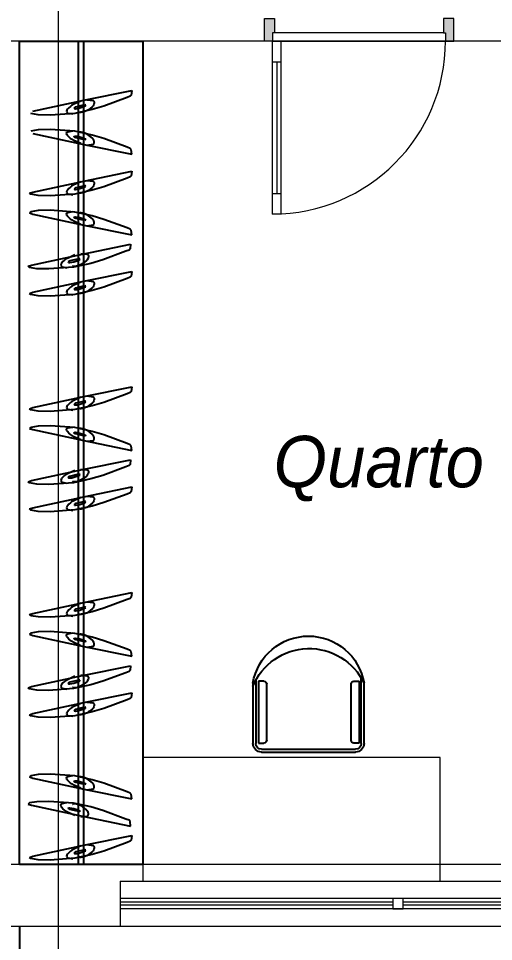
# Model space of a CAD drawing. Header units: millimetres. Extents: x 485872 to 486142, y -52344 to -52207.
# Drawn here: x 485913.086 to 485915.395, y -52264.872 to -52260.389 of the extents above; entities that cross this region are included whole.
import ezdxf

# ---------------------------------------------------------------- set-up
doc = ezdxf.new("R2010")
doc.units = ezdxf.units.MM
doc.header["$LTSCALE"] = 15
doc.header["$PDMODE"] = 2
doc.header["$PDSIZE"] = -10
doc.linetypes.add('DASHDOTX2', pattern=[50.8, 25.4, -12.7, 0, -12.7])
doc.layers.add('Akira01', color=7, linetype='Continuous')
doc.layers.add('TAB', color=36, linetype='Continuous')
doc.styles.get("Standard").update_dxf_attribs({"font": ''})
doc.styles.get('Standard').set_extended_font_data('Flux Architect', italic=True)
doc.dimstyles.get("Standard").update_dxf_attribs({"dimtxt": 0.2, "dimasz": 0.15, "dimexe": 0.1, "dimexo": 0.3, "dimgap": 0.1, "dimtad": 1, "dimzin": 0, "dimdsep": 46, "dimtxsty": 'Standard', "dimblk": 'ARCHTICK', "dimcen": 0.09, "dimdle": 0.1, "dimclrd": 4, "dimclrt": 2, "dimadec": 0, "dimazin": 0, "dimtfac": 1, "dimtofl": 0, "dimtmove": 0, "dimatfit": 3, "dimfxl": 1, "dimtfillclr": 1, "dimtolj": 1, "dimtzin": 0, "dimarcsym": 1})

# ---------------------------------------------------------------- blocks, each defined once
blk = doc.blocks.new('chair')
at = {"layer": 'TAB', "color": 36}
for p, q in [((54920.7, 81150.8), (55377.3, 81150.8)), ((54920.7, 81136.9), (55377.3, 81136.9)), ((54879, 80816.2), (54879, 81109.1)), ((54892.9, 80802.5), (54892.9, 81109.1)), ((55405.1, 81109.1), (55405.1, 80790.5)), ((55419, 81109.1), (55419, 80816.2))]:
    blk.add_line(p, q, dxfattribs=at)
at = {"layer": 'TAB', "color": 40}
for p, q in [((54906.2, 80807), (54906.2, 81107)), ((54906.2, 81107), (54932.3, 81107)), ((54946.2, 81093.1), (54946.2, 80820.9)), ((55355.8, 81093.1), (55355.8, 80820.9)), ((55395.8, 81107), (55369.7, 81107)), ((55395.8, 80807), (55395.8, 81107)), ((54932.3, 80807), (54906.2, 80807)), ((55369.7, 80807), (55395.8, 80807))]:
    blk.add_line(p, q, dxfattribs=at)
at = {"layer": 'TAB', "color": 36}
for centre, radius, start, end in [((54920.7, 81109.1), 41.7, 90, 180), ((54920.7, 81109.1), 27.8, 90, 180), ((55377.3, 81109.1), 41.7, 0, 90), ((55377.3, 81109.1), 27.8, 0, 90)]:
    blk.add_arc(centre, radius, start, end, dxfattribs=at)
at = {"layer": 'TAB', "color": 40}
for centre, start, end in [((54932.3, 81093.1), 0, 90), ((55369.7, 81093.1), 90, 180), ((54932.3, 80820.9), 270, 0), ((55369.7, 80820.9), 180, 270)]:
    blk.add_arc(centre, 13.9, start, end, dxfattribs=at)
at = {"layer": 'TAB', "color": 32}
for centre, radius, start, end in [((55152.5, 80943.7), 295.5, 202.2777, 334.4245), ((55149, 80861.4), 273.8, 189.501, 350.499)]:
    blk.add_arc(centre, radius, start, end, dxfattribs=at)
blk = doc.blocks.new('cloth set 2200')
at = {"layer": 'Akira01'}
for p, q in [((52997.7, 104532.1), (53597.7, 104532.1)), ((53285.2, 100532.1), (53285.2, 104532.1)), ((53310.2, 100532.1), (53310.2, 104532.1)), ((53597.7, 104532.1), (53597.7, 100532.1)), ((53597.7, 104132.1), (53597.7, 100532.1)), ((53597.7, 100532.1), (52997.7, 100532.1))]:
    blk.add_line(p, q, dxfattribs=at)
at = {"layer": 'Akira01', "color": 252}
for p, q in [((53311.1, 104244.5), (53543.6, 104292.1)), ((53521.6, 104257.9), (53408.4, 104216.3)), ((53536.3, 104264.1), (53521.6, 104257.9)), ((53541.1, 104269.5), (53536.3, 104264.1)), ((53543.6, 104292.1), (53541.1, 104269.5)), ((53062.7, 104191), (53311.1, 104244.5)), ((53237.1, 104208.1), (53230.7, 104200.7)), ((53245.2, 104215.2), (53237.1, 104208.1)), ((53250.6, 104219.1), (53245.2, 104215.2)), ((53262.3, 104225.4), (53250.6, 104219.1)), ((53295.9, 104240.7), (53262.3, 104225.4)), ((53263.2, 104207.4), (53263, 104206.2)), ((53263, 104206.2), (53264.3, 104204.4)), ((53268.5, 104210.6), (53263.2, 104207.4)), ((53271.6, 104211.7), (53268.5, 104210.6)), ((53315.3, 104222), (53271.6, 104211.7)), ((53280.2, 104204.9), (53290.3, 104207.4)), ((53290.3, 104207.4), (53310.2, 104214.1)), ((53310.2, 104214.1), (53318.8, 104217.6)), ((53318.9, 104221.1), (53314.5, 104221.8)), ((53318.8, 104217.6), (53319.3, 104218.3)), ((53319.6, 104220.2), (53318.9, 104221.1)), ((53319.3, 104218.3), (53319.6, 104220.2)), ((53324.6, 104247.4), (53355.7, 104243.4)), ((53353, 104214.4), (53340.3, 104203.7)), ((53408.4, 104216.3), (53351.5, 104199.4)), ((53355.8, 104217.5), (53353, 104214.4)), ((53355.7, 104243.4), (53358.4, 104241.9)), ((53359.4, 104224.3), (53355.8, 104217.5)), ((53358.4, 104241.9), (53361.2, 104235.7)), ((53361.4, 104231.9), (53359.4, 104224.3)), ((53361.2, 104235.7), (53361.4, 104231.9)), ((53089, 104173.7), (53052.6, 104180)), ((53146.4, 104172.1), (53089, 104173.7)), ((53266, 104180.8), (53146.4, 104172.1)), ((53228.3, 104196.8), (53226.8, 104191)), ((53226.8, 104191), (53228.3, 104186.5)), ((53230.7, 104200.7), (53228.3, 104196.8)), ((53228.3, 104186.5), (53230, 104184.5)), ((53230, 104184.5), (53233.3, 104182.7)), ((53233.3, 104182.7), (53256.3, 104178.3)), ((53264.3, 104204.4), (53265.2, 104204)), ((53265.2, 104204), (53270.2, 104203.8)), ((53351.5, 104199.4), (53266, 104180.8)), ((53270.2, 104203.8), (53280.2, 104204.9)), ((53284.4, 104186), (53284.7, 104186.5)), ((53284.9, 104185.7), (53284.4, 104186)), ((53292.5, 104184.8), (53284.9, 104185.7)), ((53297.6, 104184.9), (53292.5, 104184.8)), ((53307.9, 104186.8), (53297.6, 104184.9)), ((53323.5, 104193), (53307.9, 104186.8)), ((53333.7, 104199), (53323.5, 104193)), ((53340.3, 104203.7), (53333.7, 104199)), ((53089, 104101), (53052.6, 104094.7)), ((53062.7, 104083.7), (53311.1, 104030.2)), ((53146.4, 104102.6), (53089, 104101)), ((53266, 104093.9), (53146.4, 104102.6)), ((53226.8, 104083.7), (53228.3, 104088.2)), ((53228.3, 104078), (53226.8, 104083.7)), ((53228.3, 104088.2), (53230, 104090.2)), ((53230.7, 104074.1), (53228.3, 104078)), ((53230, 104090.2), (53233.3, 104092.1)), ((53237.1, 104066.6), (53230.7, 104074.1)), ((53233.3, 104092.1), (53256.3, 104096.4)), ((53264.3, 104070.4), (53265.2, 104070.7)), ((53265.2, 104070.7), (53270.2, 104070.9)), ((53351.5, 104075.3), (53266, 104093.9)), ((53270.2, 104070.9), (53280.2, 104069.8)), ((53284.9, 104089), (53284.4, 104088.7)), ((53284.4, 104088.7), (53284.7, 104088.2)), ((53292.5, 104089.9), (53284.9, 104089)), ((53297.6, 104089.8), (53292.5, 104089.9)), ((53307.9, 104087.9), (53297.6, 104089.8)), ((53323.5, 104081.8), (53307.9, 104087.9)), ((53333.7, 104075.7), (53323.5, 104081.8)), ((53340.3, 104071), (53333.7, 104075.7)), ((53353, 104060.3), (53340.3, 104071)), ((53408.4, 104058.4), (53351.5, 104075.3)), ((53245.2, 104059.5), (53237.1, 104066.6)), ((53250.6, 104055.6), (53245.2, 104059.5)), ((53262.3, 104049.3), (53250.6, 104055.6)), ((53295.9, 104034), (53262.3, 104049.3)), ((53263, 104068.5), (53264.3, 104070.4)), ((53263.2, 104067.3), (53263, 104068.5)), ((53268.5, 104064.1), (53263.2, 104067.3)), ((53271.6, 104063), (53268.5, 104064.1)), ((53315.3, 104052.7), (53271.6, 104063)), ((53280.2, 104069.8), (53290.3, 104067.3)), ((53290.3, 104067.3), (53310.2, 104060.6)), ((53310.2, 104060.6), (53318.8, 104057.1)), ((53311.1, 104030.2), (53543.6, 103982.6)), ((53318.9, 104053.7), (53314.5, 104052.9)), ((53318.8, 104057.1), (53319.3, 104056.5)), ((53319.6, 104054.5), (53318.9, 104053.7)), ((53319.3, 104056.5), (53319.6, 104054.5)), ((53324.6, 104027.4), (53355.7, 104031.3)), ((53355.8, 104057.2), (53353, 104060.3)), ((53355.7, 104031.3), (53358.4, 104032.8)), ((53359.4, 104050.5), (53355.8, 104057.2)), ((53358.4, 104032.8), (53361.2, 104039)), ((53361.4, 104042.8), (53359.4, 104050.5)), ((53361.2, 104039), (53361.4, 104042.8)), ((53521.6, 104016.8), (53408.4, 104058.4)), ((53536.3, 104010.6), (53521.6, 104016.8)), ((53541.1, 104005.2), (53536.3, 104010.6)), ((53543.6, 103982.6), (53541.1, 104005.2)), ((53311.1, 103852.4), (53543.6, 103900)), ((53543.6, 103900), (53541.1, 103877.4)), ((53062.7, 103798.9), (53311.1, 103852.4)), ((53295.9, 103848.6), (53262.3, 103833.3)), ((53324.6, 103855.2), (53355.7, 103851.3)), ((53355.7, 103851.3), (53358.4, 103849.8)), ((53358.4, 103849.8), (53361.2, 103843.6)), ((53521.6, 103865.8), (53408.4, 103824.2)), ((53536.3, 103872), (53521.6, 103865.8)), ((53541.1, 103877.4), (53536.3, 103872)), ((53228.3, 103804.6), (53226.8, 103798.9)), ((53230.7, 103808.5), (53228.3, 103804.6)), ((53237.1, 103816), (53230.7, 103808.5)), ((53245.2, 103823.1), (53237.1, 103816)), ((53250.6, 103827), (53245.2, 103823.1)), ((53262.3, 103833.3), (53250.6, 103827)), ((53263.2, 103815.2), (53263, 103814.1)), ((53263, 103814.1), (53264.3, 103812.2)), ((53268.5, 103818.5), (53263.2, 103815.2)), ((53264.3, 103812.2), (53265.2, 103811.8)), ((53265.2, 103811.8), (53270.2, 103811.7)), ((53351.5, 103807.3), (53266, 103788.7)), ((53271.6, 103819.6), (53268.5, 103818.5)), ((53270.2, 103811.7), (53280.2, 103812.8)), ((53315.3, 103829.8), (53271.6, 103819.6)), ((53280.2, 103812.8), (53290.3, 103815.3)), ((53290.3, 103815.3), (53310.2, 103822)), ((53310.2, 103822), (53318.8, 103825.5)), ((53318.9, 103828.9), (53314.5, 103829.7)), ((53318.8, 103825.5), (53319.3, 103826.1)), ((53319.6, 103828.1), (53318.9, 103828.9)), ((53319.3, 103826.1), (53319.6, 103828.1)), ((53333.7, 103806.9), (53323.5, 103800.8)), ((53340.3, 103811.6), (53333.7, 103806.9)), ((53353, 103822.3), (53340.3, 103811.6)), ((53408.4, 103824.2), (53351.5, 103807.3)), ((53355.8, 103825.3), (53353, 103822.3)), ((53359.4, 103832.1), (53355.8, 103825.3)), ((53361.4, 103839.8), (53359.4, 103832.1)), ((53361.2, 103843.6), (53361.4, 103839.8)), ((53046.8, 103793), (53062.7, 103798.9)), ((53052.6, 103787.9), (53046.8, 103793)), ((53089, 103781.5), (53052.6, 103787.9)), ((53146.4, 103780), (53089, 103781.5)), ((53266, 103788.7), (53146.4, 103780)), ((53226.8, 103798.9), (53228.3, 103794.4)), ((53228.3, 103794.4), (53230, 103792.3)), ((53230, 103792.3), (53233.3, 103790.5)), ((53233.3, 103790.5), (53256.3, 103786.1)), ((53284.4, 103793.9), (53284.7, 103794.4)), ((53284.9, 103793.6), (53284.4, 103793.9)), ((53292.5, 103792.7), (53284.9, 103793.6)), ((53297.6, 103792.8), (53292.5, 103792.7)), ((53307.9, 103794.6), (53297.6, 103792.8)), ((53323.5, 103800.8), (53307.9, 103794.6)), ((53052.6, 103702.6), (53046.8, 103697.5)), ((53046.8, 103697.5), (53062.7, 103691.6)), ((53089, 103708.9), (53052.6, 103702.6)), ((53062.7, 103691.6), (53311.1, 103638.1)), ((53146.4, 103710.5), (53089, 103708.9)), ((53266, 103701.7), (53146.4, 103710.5)), ((53226.8, 103691.6), (53228.3, 103696)), ((53228.3, 103685.8), (53226.8, 103691.6)), ((53228.3, 103696), (53230, 103698.1)), ((53230.7, 103681.9), (53228.3, 103685.8)), ((53230, 103698.1), (53233.3, 103699.9)), ((53237.1, 103674.5), (53230.7, 103681.9)), ((53233.3, 103699.9), (53256.3, 103704.3)), ((53245.2, 103667.3), (53237.1, 103674.5)), ((53250.6, 103663.5), (53245.2, 103667.3)), ((53263, 103676.4), (53264.3, 103678.2)), ((53263.2, 103675.2), (53263, 103676.4)), ((53268.5, 103671.9), (53263.2, 103675.2)), ((53264.3, 103678.2), (53265.2, 103678.6)), ((53265.2, 103678.6), (53270.2, 103678.8)), ((53351.5, 103683.2), (53266, 103701.7)), ((53271.6, 103670.9), (53268.5, 103671.9)), ((53270.2, 103678.8), (53280.2, 103677.6)), ((53315.3, 103660.6), (53271.6, 103670.9)), ((53280.2, 103677.6), (53290.3, 103675.2)), ((53284.9, 103696.9), (53284.4, 103696.6)), ((53284.4, 103696.6), (53284.7, 103696.1)), ((53292.5, 103697.8), (53284.9, 103696.9)), ((53290.3, 103675.2), (53310.2, 103668.5)), ((53297.6, 103697.7), (53292.5, 103697.8)), ((53307.9, 103695.8), (53297.6, 103697.7)), ((53323.5, 103689.6), (53307.9, 103695.8)), ((53310.2, 103668.5), (53318.8, 103665)), ((53333.7, 103683.6), (53323.5, 103689.6)), ((53340.3, 103678.9), (53333.7, 103683.6)), ((53353, 103668.2), (53340.3, 103678.9)), ((53408.4, 103666.3), (53351.5, 103683.2)), ((53355.8, 103665.1), (53353, 103668.2)), ((53262.3, 103657.2), (53250.6, 103663.5)), ((53295.9, 103641.8), (53262.3, 103657.2)), ((53311.1, 103638.1), (53543.6, 103590.5)), ((53318.9, 103661.5), (53314.5, 103660.8)), ((53318.8, 103665), (53319.3, 103664.3)), ((53319.6, 103662.4), (53318.9, 103661.5)), ((53319.3, 103664.3), (53319.6, 103662.4)), ((53324.6, 103635.2), (53355.7, 103639.2)), ((53355.7, 103639.2), (53358.4, 103640.7)), ((53359.4, 103658.3), (53355.8, 103665.1)), ((53358.4, 103640.7), (53361.2, 103646.9)), ((53361.4, 103650.7), (53359.4, 103658.3)), ((53361.2, 103646.9), (53361.4, 103650.7)), ((53521.6, 103624.7), (53408.4, 103666.3)), ((53536.3, 103618.5), (53521.6, 103624.7)), ((53541.1, 103613.1), (53536.3, 103618.5)), ((53543.6, 103590.5), (53541.1, 103613.1)), ((53304.7, 103497.4), (53537.2, 103545)), ((53537.2, 103545), (53534.8, 103522.4)), ((53056.3, 103444), (53304.7, 103497.4)), ((53267.4, 103493.7), (53233.8, 103478.4)), ((53296.2, 103500.3), (53327.2, 103496.4)), ((53327.2, 103496.4), (53329.9, 103494.8)), ((53329.9, 103494.8), (53332.7, 103488.6)), ((53332.7, 103488.6), (53332.9, 103484.8)), ((53515.2, 103510.9), (53402, 103469.2)), ((53529.9, 103517), (53515.2, 103510.9)), ((53534.8, 103522.4), (53529.9, 103517)), ((53040.4, 103438.1), (53056.3, 103444)), ((53199.8, 103449.7), (53198.3, 103444)), ((53198.3, 103444), (53199.8, 103439.5)), ((53202.2, 103453.6), (53199.8, 103449.7)), ((53208.6, 103461.1), (53202.2, 103453.6)), ((53216.7, 103468.2), (53208.6, 103461.1)), ((53222.1, 103472.1), (53216.7, 103468.2)), ((53233.8, 103478.4), (53222.1, 103472.1)), ((53234.7, 103460.3), (53234.5, 103459.1)), ((53234.5, 103459.1), (53235.8, 103457.3)), ((53240, 103463.6), (53234.7, 103460.3)), ((53235.8, 103457.3), (53236.7, 103456.9)), ((53236.7, 103456.9), (53241.7, 103456.8)), ((53243.1, 103464.7), (53240, 103463.6)), ((53241.7, 103456.8), (53251.7, 103457.9)), ((53286.8, 103474.9), (53243.1, 103464.7)), ((53251.7, 103457.9), (53261.8, 103460.4)), ((53345.1, 103452.4), (53259.6, 103433.8)), ((53261.8, 103460.4), (53281.7, 103467)), ((53295, 103445.9), (53279.4, 103439.7)), ((53281.7, 103467), (53290.3, 103470.6)), ((53290.4, 103474), (53286, 103474.7)), ((53290.3, 103470.6), (53290.8, 103471.2)), ((53291.1, 103473.1), (53290.4, 103474)), ((53290.8, 103471.2), (53291.1, 103473.1)), ((53305.2, 103451.9), (53295, 103445.9)), ((53311.8, 103456.6), (53305.2, 103451.9)), ((53324.5, 103467.3), (53311.8, 103456.6)), ((53327.3, 103470.4), (53324.5, 103467.3)), ((53330.9, 103477.2), (53327.3, 103470.4)), ((53332.9, 103484.8), (53330.9, 103477.2)), ((53402, 103469.2), (53345.1, 103452.4)), ((53046.2, 103432.9), (53040.4, 103438.1)), ((53082.6, 103426.6), (53046.2, 103432.9)), ((53140, 103425.1), (53082.6, 103426.6)), ((53259.6, 103433.8), (53140, 103425.1)), ((53199.8, 103439.5), (53201.5, 103437.4)), ((53201.5, 103437.4), (53204.8, 103435.6)), ((53204.8, 103435.6), (53227.8, 103431.2)), ((53255.9, 103439), (53256.2, 103439.5)), ((53256.4, 103438.6), (53255.9, 103439)), ((53264, 103437.8), (53256.4, 103438.6)), ((53269.1, 103437.9), (53264, 103437.8)), ((53279.4, 103439.7), (53269.1, 103437.9)), ((53311.1, 103365.5), (53543.6, 103413.1)), ((53543.6, 103413.1), (53541.1, 103390.5)), ((53062.7, 103312), (53311.1, 103365.5)), ((53295.9, 103361.7), (53262.3, 103346.4)), ((53324.6, 103368.4), (53355.7, 103364.4)), ((53355.7, 103364.4), (53358.4, 103362.9)), ((53358.4, 103362.9), (53361.2, 103356.7)), ((53361.2, 103356.7), (53361.4, 103352.9)), ((53521.6, 103378.9), (53408.4, 103337.3)), ((53536.3, 103385.1), (53521.6, 103378.9)), ((53541.1, 103390.5), (53536.3, 103385.1)), ((53046.8, 103306.1), (53062.7, 103312)), ((53228.3, 103317.7), (53226.8, 103312)), ((53226.8, 103312), (53228.3, 103307.5)), ((53230.7, 103321.6), (53228.3, 103317.7)), ((53237.1, 103329.1), (53230.7, 103321.6)), ((53245.2, 103336.2), (53237.1, 103329.1)), ((53250.6, 103340.1), (53245.2, 103336.2)), ((53262.3, 103346.4), (53250.6, 103340.1)), ((53263.2, 103328.4), (53263, 103327.2)), ((53263, 103327.2), (53264.3, 103325.4)), ((53268.5, 103331.6), (53263.2, 103328.4)), ((53264.3, 103325.4), (53265.2, 103325)), ((53265.2, 103325), (53270.2, 103324.8)), ((53351.5, 103320.4), (53266, 103301.8)), ((53271.6, 103332.7), (53268.5, 103331.6)), ((53270.2, 103324.8), (53280.2, 103325.9)), ((53315.3, 103343), (53271.6, 103332.7)), ((53280.2, 103325.9), (53290.3, 103328.4)), ((53290.3, 103328.4), (53310.2, 103335.1)), ((53323.5, 103314), (53307.9, 103307.8)), ((53310.2, 103335.1), (53318.8, 103338.6)), ((53318.9, 103342), (53314.5, 103342.8)), ((53318.8, 103338.6), (53319.3, 103339.3)), ((53319.6, 103341.2), (53318.9, 103342)), ((53319.3, 103339.3), (53319.6, 103341.2)), ((53333.7, 103320), (53323.5, 103314)), ((53340.3, 103324.7), (53333.7, 103320)), ((53353, 103335.4), (53340.3, 103324.7)), ((53408.4, 103337.3), (53351.5, 103320.4)), ((53355.8, 103338.5), (53353, 103335.4)), ((53359.4, 103345.2), (53355.8, 103338.5)), ((53361.4, 103352.9), (53359.4, 103345.2)), ((53052.6, 103301), (53046.8, 103306.1)), ((53089, 103294.7), (53052.6, 103301)), ((53146.4, 103293.1), (53089, 103294.7)), ((53266, 103301.8), (53146.4, 103293.1)), ((53228.3, 103307.5), (53230, 103305.5)), ((53230, 103305.5), (53233.3, 103303.6)), ((53233.3, 103303.6), (53256.3, 103299.3)), ((53284.4, 103307), (53284.7, 103307.5)), ((53284.9, 103306.7), (53284.4, 103307)), ((53292.5, 103305.8), (53284.9, 103306.7)), ((53297.6, 103305.9), (53292.5, 103305.8)), ((53307.9, 103307.8), (53297.6, 103305.9)), ((53311.1, 102805.6), (53543.6, 102853.2)), ((53521.6, 102819), (53408.4, 102777.4)), ((53536.3, 102825.2), (53521.6, 102819)), ((53541.1, 102830.6), (53536.3, 102825.2)), ((53543.6, 102853.2), (53541.1, 102830.6)), ((53062.7, 102752.1), (53311.1, 102805.6)), ((53245.2, 102776.3), (53237.1, 102769.2)), ((53250.6, 102780.2), (53245.2, 102776.3)), ((53262.3, 102786.5), (53250.6, 102780.2)), ((53295.9, 102801.8), (53262.3, 102786.5)), ((53268.5, 102771.7), (53263.2, 102768.4)), ((53271.6, 102772.8), (53268.5, 102771.7)), ((53315.3, 102783), (53271.6, 102772.8)), ((53290.3, 102768.5), (53310.2, 102775.2)), ((53310.2, 102775.2), (53318.8, 102778.7)), ((53318.9, 102782.1), (53314.5, 102782.9)), ((53318.8, 102778.7), (53319.3, 102779.3)), ((53319.6, 102781.3), (53318.9, 102782.1)), ((53319.3, 102779.3), (53319.6, 102781.3)), ((53324.6, 102808.4), (53355.7, 102804.5)), ((53353, 102775.5), (53340.3, 102764.8)), ((53408.4, 102777.4), (53351.5, 102760.5)), ((53355.8, 102778.5), (53353, 102775.5)), ((53355.7, 102804.5), (53358.4, 102803)), ((53359.4, 102785.3), (53355.8, 102778.5)), ((53358.4, 102803), (53361.2, 102796.8)), ((53361.4, 102793), (53359.4, 102785.3)), ((53361.2, 102796.8), (53361.4, 102793)), ((53046.8, 102746.2), (53062.7, 102752.1)), ((53052.6, 102741.1), (53046.8, 102746.2)), ((53089, 102734.7), (53052.6, 102741.1)), ((53146.4, 102733.2), (53089, 102734.7)), ((53266, 102741.9), (53146.4, 102733.2)), ((53228.3, 102757.8), (53226.8, 102752.1)), ((53226.8, 102752.1), (53228.3, 102747.6)), ((53230.7, 102761.7), (53228.3, 102757.8)), ((53228.3, 102747.6), (53230, 102745.5)), ((53230, 102745.5), (53233.3, 102743.7)), ((53237.1, 102769.2), (53230.7, 102761.7)), ((53233.3, 102743.7), (53256.3, 102739.3)), ((53263.2, 102768.4), (53263, 102767.3)), ((53263, 102767.3), (53264.3, 102765.4)), ((53264.3, 102765.4), (53265.2, 102765)), ((53265.2, 102765), (53270.2, 102764.9)), ((53351.5, 102760.5), (53266, 102741.9)), ((53270.2, 102764.9), (53280.2, 102766)), ((53280.2, 102766), (53290.3, 102768.5)), ((53284.4, 102747.1), (53284.7, 102747.6)), ((53284.9, 102746.8), (53284.4, 102747.1)), ((53292.5, 102745.9), (53284.9, 102746.8)), ((53297.6, 102746), (53292.5, 102745.9)), ((53307.9, 102747.8), (53297.6, 102746)), ((53323.5, 102754), (53307.9, 102747.8)), ((53333.7, 102760.1), (53323.5, 102754)), ((53340.3, 102764.8), (53333.7, 102760.1)), ((53052.6, 102655.8), (53046.8, 102650.7)), ((53046.8, 102650.7), (53062.7, 102644.8)), ((53089, 102662.1), (53052.6, 102655.8)), ((53062.7, 102644.8), (53311.1, 102591.3)), ((53146.4, 102663.7), (53089, 102662.1)), ((53266, 102654.9), (53146.4, 102663.7)), ((53226.8, 102644.8), (53228.3, 102649.2)), ((53228.3, 102639), (53226.8, 102644.8)), ((53228.3, 102649.2), (53230, 102651.3)), ((53230.7, 102635.1), (53228.3, 102639)), ((53230, 102651.3), (53233.3, 102653.1)), ((53233.3, 102653.1), (53256.3, 102657.5)), ((53351.5, 102636.4), (53266, 102654.9)), ((53284.9, 102650.1), (53284.4, 102649.8)), ((53284.4, 102649.8), (53284.7, 102649.3)), ((53292.5, 102651), (53284.9, 102650.1)), ((53297.6, 102650.9), (53292.5, 102651)), ((53307.9, 102649), (53297.6, 102650.9)), ((53323.5, 102642.8), (53307.9, 102649)), ((53333.7, 102636.8), (53323.5, 102642.8)), ((53340.3, 102632.1), (53333.7, 102636.8)), ((53408.4, 102619.5), (53351.5, 102636.4)), ((53237.1, 102627.7), (53230.7, 102635.1)), ((53245.2, 102620.5), (53237.1, 102627.7)), ((53250.6, 102616.7), (53245.2, 102620.5)), ((53262.3, 102610.4), (53250.6, 102616.7)), ((53295.9, 102595), (53262.3, 102610.4)), ((53263, 102629.6), (53264.3, 102631.4)), ((53263.2, 102628.4), (53263, 102629.6)), ((53268.5, 102625.1), (53263.2, 102628.4)), ((53264.3, 102631.4), (53265.2, 102631.8)), ((53265.2, 102631.8), (53270.2, 102632)), ((53271.6, 102624.1), (53268.5, 102625.1)), ((53270.2, 102632), (53280.2, 102630.8)), ((53315.3, 102613.8), (53271.6, 102624.1)), ((53280.2, 102630.8), (53290.3, 102628.4)), ((53290.3, 102628.4), (53310.2, 102621.7)), ((53310.2, 102621.7), (53318.8, 102618.2)), ((53311.1, 102591.3), (53543.6, 102543.7)), ((53318.9, 102614.7), (53314.5, 102614)), ((53318.8, 102618.2), (53319.3, 102617.5)), ((53319.6, 102615.6), (53318.9, 102614.7)), ((53319.3, 102617.5), (53319.6, 102615.6)), ((53324.6, 102588.4), (53355.7, 102592.4)), ((53353, 102621.4), (53340.3, 102632.1)), ((53355.8, 102618.3), (53353, 102621.4)), ((53355.7, 102592.4), (53358.4, 102593.9)), ((53359.4, 102611.5), (53355.8, 102618.3)), ((53358.4, 102593.9), (53361.2, 102600.1)), ((53361.4, 102603.9), (53359.4, 102611.5)), ((53361.2, 102600.1), (53361.4, 102603.9)), ((53521.6, 102577.9), (53408.4, 102619.5)), ((53536.3, 102571.7), (53521.6, 102577.9)), ((53541.1, 102566.3), (53536.3, 102571.7)), ((53543.6, 102543.7), (53541.1, 102566.3)), ((53304.7, 102450.6), (53537.2, 102498.2)), ((53515.2, 102464.1), (53402, 102422.4)), ((53529.9, 102470.2), (53515.2, 102464.1)), ((53534.8, 102475.6), (53529.9, 102470.2)), ((53537.2, 102498.2), (53534.8, 102475.6)), ((53056.3, 102397.2), (53304.7, 102450.6)), ((53208.6, 102414.3), (53202.2, 102406.8)), ((53216.7, 102421.4), (53208.6, 102414.3)), ((53222.1, 102425.3), (53216.7, 102421.4)), ((53233.8, 102431.6), (53222.1, 102425.3)), ((53267.4, 102446.9), (53233.8, 102431.6)), ((53234.7, 102413.5), (53234.5, 102412.3)), ((53234.5, 102412.3), (53235.8, 102410.5)), ((53240, 102416.8), (53234.7, 102413.5)), ((53243.1, 102417.9), (53240, 102416.8)), ((53286.8, 102428.1), (53243.1, 102417.9)), ((53251.7, 102411.1), (53261.8, 102413.6)), ((53261.8, 102413.6), (53281.7, 102420.2)), ((53281.7, 102420.2), (53290.3, 102423.8)), ((53290.4, 102427.2), (53286, 102427.9)), ((53290.3, 102423.8), (53290.8, 102424.4)), ((53291.1, 102426.3), (53290.4, 102427.2)), ((53290.8, 102424.4), (53291.1, 102426.3)), ((53296.2, 102453.5), (53327.2, 102449.6)), ((53324.5, 102420.5), (53311.8, 102409.8)), ((53327.3, 102423.6), (53324.5, 102420.5)), ((53327.2, 102449.6), (53329.9, 102448)), ((53330.9, 102430.4), (53327.3, 102423.6)), ((53329.9, 102448), (53332.7, 102441.8)), ((53332.9, 102438), (53330.9, 102430.4)), ((53332.7, 102441.8), (53332.9, 102438)), ((53402, 102422.4), (53345.1, 102405.6)), ((53040.4, 102391.3), (53056.3, 102397.2)), ((53046.2, 102386.1), (53040.4, 102391.3)), ((53082.6, 102379.8), (53046.2, 102386.1)), ((53140, 102378.3), (53082.6, 102379.8)), ((53259.6, 102387), (53140, 102378.3)), ((53199.8, 102402.9), (53198.3, 102397.2)), ((53198.3, 102397.2), (53199.8, 102392.7)), ((53202.2, 102406.8), (53199.8, 102402.9)), ((53199.8, 102392.7), (53201.5, 102390.6)), ((53201.5, 102390.6), (53204.8, 102388.8)), ((53204.8, 102388.8), (53227.8, 102384.4)), ((53235.8, 102410.5), (53236.7, 102410.1)), ((53236.7, 102410.1), (53241.7, 102410)), ((53241.7, 102410), (53251.7, 102411.1)), ((53255.9, 102392.2), (53256.2, 102392.7)), ((53256.4, 102391.8), (53255.9, 102392.2)), ((53264, 102391), (53256.4, 102391.8)), ((53345.1, 102405.6), (53259.6, 102387)), ((53269.1, 102391.1), (53264, 102391)), ((53279.4, 102392.9), (53269.1, 102391.1)), ((53295, 102399.1), (53279.4, 102392.9)), ((53305.2, 102405.1), (53295, 102399.1)), ((53311.8, 102409.8), (53305.2, 102405.1)), ((53311.1, 102318.7), (53543.6, 102366.3)), ((53521.6, 102332.1), (53408.4, 102290.5)), ((53536.3, 102338.3), (53521.6, 102332.1)), ((53541.1, 102343.7), (53536.3, 102338.3)), ((53543.6, 102366.3), (53541.1, 102343.7)), ((53062.7, 102265.2), (53311.1, 102318.7)), ((53237.1, 102282.3), (53230.7, 102274.8)), ((53245.2, 102289.4), (53237.1, 102282.3)), ((53250.6, 102293.3), (53245.2, 102289.4)), ((53262.3, 102299.6), (53250.6, 102293.3)), ((53295.9, 102314.9), (53262.3, 102299.6)), ((53263.2, 102281.6), (53263, 102280.4)), ((53263, 102280.4), (53264.3, 102278.6)), ((53268.5, 102284.8), (53263.2, 102281.6)), ((53264.3, 102278.6), (53265.2, 102278.2)), ((53265.2, 102278.2), (53270.2, 102278)), ((53271.6, 102285.9), (53268.5, 102284.8)), ((53270.2, 102278), (53280.2, 102279.1)), ((53315.3, 102296.2), (53271.6, 102285.9)), ((53280.2, 102279.1), (53290.3, 102281.6)), ((53290.3, 102281.6), (53310.2, 102288.3)), ((53310.2, 102288.3), (53318.8, 102291.8)), ((53318.9, 102295.2), (53314.5, 102296)), ((53318.8, 102291.8), (53319.3, 102292.5)), ((53319.6, 102294.4), (53318.9, 102295.2)), ((53319.3, 102292.5), (53319.6, 102294.4)), ((53324.6, 102321.6), (53355.7, 102317.6)), ((53340.3, 102277.9), (53333.7, 102273.2)), ((53353, 102288.6), (53340.3, 102277.9)), ((53408.4, 102290.5), (53351.5, 102273.6)), ((53355.8, 102291.7), (53353, 102288.6)), ((53355.7, 102317.6), (53358.4, 102316.1)), ((53359.4, 102298.4), (53355.8, 102291.7)), ((53358.4, 102316.1), (53361.2, 102309.9)), ((53361.4, 102306.1), (53359.4, 102298.4)), ((53361.2, 102309.9), (53361.4, 102306.1)), ((53046.8, 102259.3), (53062.7, 102265.2)), ((53052.6, 102254.2), (53046.8, 102259.3)), ((53089, 102247.9), (53052.6, 102254.2)), ((53146.4, 102246.3), (53089, 102247.9)), ((53266, 102255), (53146.4, 102246.3)), ((53228.3, 102270.9), (53226.8, 102265.2)), ((53226.8, 102265.2), (53228.3, 102260.7)), ((53230.7, 102274.8), (53228.3, 102270.9)), ((53228.3, 102260.7), (53230, 102258.7)), ((53230, 102258.7), (53233.3, 102256.8)), ((53233.3, 102256.8), (53256.3, 102252.5)), ((53351.5, 102273.6), (53266, 102255)), ((53284.4, 102260.2), (53284.7, 102260.7)), ((53284.9, 102259.9), (53284.4, 102260.2)), ((53292.5, 102259), (53284.9, 102259.9)), ((53297.6, 102259.1), (53292.5, 102259)), ((53307.9, 102261), (53297.6, 102259.1)), ((53323.5, 102267.2), (53307.9, 102261)), ((53333.7, 102273.2), (53323.5, 102267.2)), ((53311.1, 101805.6), (53543.6, 101853.2)), ((53541.1, 101830.6), (53536.3, 101825.2)), ((53543.6, 101853.2), (53541.1, 101830.6)), ((53062.7, 101752.1), (53311.1, 101805.6)), ((53262.3, 101786.5), (53250.6, 101780.2)), ((53295.9, 101801.8), (53262.3, 101786.5)), ((53324.6, 101808.4), (53355.7, 101804.5)), ((53355.7, 101804.5), (53358.4, 101803)), ((53359.4, 101785.3), (53355.8, 101778.5)), ((53358.4, 101803), (53361.2, 101796.8)), ((53361.4, 101793), (53359.4, 101785.3)), ((53361.2, 101796.8), (53361.4, 101793)), ((53521.6, 101819), (53408.4, 101777.4)), ((53536.3, 101825.2), (53521.6, 101819)), ((53046.8, 101746.2), (53062.7, 101752.1)), ((53052.6, 101741.1), (53046.8, 101746.2)), ((53089, 101734.7), (53052.6, 101741.1)), ((53266, 101741.9), (53146.4, 101733.2)), ((53228.3, 101757.8), (53226.8, 101752.1)), ((53226.8, 101752.1), (53228.3, 101747.6)), ((53230.7, 101761.7), (53228.3, 101757.8)), ((53228.3, 101747.6), (53230, 101745.5)), ((53230, 101745.5), (53233.3, 101743.7)), ((53237.1, 101769.2), (53230.7, 101761.7)), ((53233.3, 101743.7), (53256.3, 101739.3)), ((53245.2, 101776.3), (53237.1, 101769.2)), ((53250.6, 101780.2), (53245.2, 101776.3)), ((53263.2, 101768.4), (53263, 101767.3)), ((53263, 101767.3), (53264.3, 101765.4)), ((53268.5, 101771.7), (53263.2, 101768.4)), ((53264.3, 101765.4), (53265.2, 101765)), ((53265.2, 101765), (53270.2, 101764.9)), ((53351.5, 101760.5), (53266, 101741.9)), ((53271.6, 101772.8), (53268.5, 101771.7)), ((53270.2, 101764.9), (53280.2, 101766)), ((53315.3, 101783), (53271.6, 101772.8)), ((53280.2, 101766), (53290.3, 101768.5)), ((53284.4, 101747.1), (53284.7, 101747.6)), ((53284.9, 101746.8), (53284.4, 101747.1)), ((53292.5, 101745.9), (53284.9, 101746.8)), ((53290.3, 101768.5), (53310.2, 101775.2)), ((53297.6, 101746), (53292.5, 101745.9)), ((53307.9, 101747.8), (53297.6, 101746)), ((53323.5, 101754), (53307.9, 101747.8)), ((53310.2, 101775.2), (53318.8, 101778.7)), ((53318.9, 101782.1), (53314.5, 101782.9)), ((53318.8, 101778.7), (53319.3, 101779.3)), ((53319.6, 101781.3), (53318.9, 101782.1)), ((53319.3, 101779.3), (53319.6, 101781.3)), ((53333.7, 101760.1), (53323.5, 101754)), ((53340.3, 101764.8), (53333.7, 101760.1)), ((53353, 101775.5), (53340.3, 101764.8)), ((53408.4, 101777.4), (53351.5, 101760.5)), ((53355.8, 101778.5), (53353, 101775.5)), ((53146.4, 101733.2), (53089, 101734.7)), ((53052.6, 101655.8), (53046.8, 101650.7)), ((53046.8, 101650.7), (53062.7, 101644.8)), ((53089, 101662.1), (53052.6, 101655.8)), ((53146.4, 101663.7), (53089, 101662.1)), ((53266, 101654.9), (53146.4, 101663.7)), ((53226.8, 101644.8), (53228.3, 101649.2)), ((53228.3, 101649.2), (53230, 101651.3)), ((53230, 101651.3), (53233.3, 101653.1)), ((53233.3, 101653.1), (53256.3, 101657.5)), ((53351.5, 101636.4), (53266, 101654.9)), ((53284.9, 101650.1), (53284.4, 101649.8)), ((53284.4, 101649.8), (53284.7, 101649.3)), ((53292.5, 101651), (53284.9, 101650.1)), ((53297.6, 101650.9), (53292.5, 101651)), ((53307.9, 101649), (53297.6, 101650.9)), ((53062.7, 101644.8), (53311.1, 101591.3)), ((53228.3, 101639), (53226.8, 101644.8)), ((53230.7, 101635.1), (53228.3, 101639)), ((53237.1, 101627.7), (53230.7, 101635.1)), ((53245.2, 101620.5), (53237.1, 101627.7)), ((53250.6, 101616.7), (53245.2, 101620.5)), ((53262.3, 101610.4), (53250.6, 101616.7)), ((53295.9, 101595), (53262.3, 101610.4)), ((53263, 101629.6), (53264.3, 101631.4)), ((53263.2, 101628.4), (53263, 101629.6)), ((53268.5, 101625.1), (53263.2, 101628.4)), ((53264.3, 101631.4), (53265.2, 101631.8)), ((53265.2, 101631.8), (53270.2, 101632)), ((53271.6, 101624.1), (53268.5, 101625.1)), ((53270.2, 101632), (53280.2, 101630.8)), ((53315.3, 101613.8), (53271.6, 101624.1)), ((53280.2, 101630.8), (53290.3, 101628.4)), ((53290.3, 101628.4), (53310.2, 101621.7)), ((53323.5, 101642.8), (53307.9, 101649)), ((53310.2, 101621.7), (53318.8, 101618.2)), ((53318.9, 101614.7), (53314.5, 101614)), ((53318.8, 101618.2), (53319.3, 101617.5)), ((53319.6, 101615.6), (53318.9, 101614.7)), ((53319.3, 101617.5), (53319.6, 101615.6)), ((53333.7, 101636.8), (53323.5, 101642.8)), ((53340.3, 101632.1), (53333.7, 101636.8)), ((53353, 101621.4), (53340.3, 101632.1)), ((53408.4, 101619.5), (53351.5, 101636.4)), ((53355.8, 101618.3), (53353, 101621.4)), ((53359.4, 101611.5), (53355.8, 101618.3)), ((53361.4, 101603.9), (53359.4, 101611.5)), ((53521.6, 101577.9), (53408.4, 101619.5)), ((53311.1, 101591.3), (53543.6, 101543.7)), ((53324.6, 101588.4), (53355.7, 101592.4)), ((53355.7, 101592.4), (53358.4, 101593.9)), ((53358.4, 101593.9), (53361.2, 101600.1)), ((53361.2, 101600.1), (53361.4, 101603.9)), ((53536.3, 101571.7), (53521.6, 101577.9)), ((53541.1, 101566.3), (53536.3, 101571.7)), ((53543.6, 101543.7), (53541.1, 101566.3)), ((53304.7, 101450.6), (53537.2, 101498.2)), ((53529.9, 101470.2), (53515.2, 101464.1)), ((53534.8, 101475.6), (53529.9, 101470.2)), ((53537.2, 101498.2), (53534.8, 101475.6)), ((53056.3, 101397.2), (53304.7, 101450.6)), ((53222.1, 101425.3), (53216.7, 101421.4)), ((53233.8, 101431.6), (53222.1, 101425.3)), ((53267.4, 101446.9), (53233.8, 101431.6)), ((53286.8, 101428.1), (53243.1, 101417.9)), ((53290.4, 101427.2), (53286, 101427.9)), ((53291.1, 101426.3), (53290.4, 101427.2)), ((53290.8, 101424.4), (53291.1, 101426.3)), ((53296.2, 101453.5), (53327.2, 101449.6)), ((53327.2, 101449.6), (53329.9, 101448)), ((53330.9, 101430.4), (53327.3, 101423.6)), ((53329.9, 101448), (53332.7, 101441.8)), ((53332.9, 101438), (53330.9, 101430.4)), ((53332.7, 101441.8), (53332.9, 101438)), ((53515.2, 101464.1), (53402, 101422.4)), ((53040.4, 101391.3), (53056.3, 101397.2)), ((53046.2, 101386.1), (53040.4, 101391.3)), ((53082.6, 101379.8), (53046.2, 101386.1)), ((53259.6, 101387), (53140, 101378.3)), ((53199.8, 101402.9), (53198.3, 101397.2)), ((53198.3, 101397.2), (53199.8, 101392.7)), ((53202.2, 101406.8), (53199.8, 101402.9)), ((53199.8, 101392.7), (53201.5, 101390.6)), ((53201.5, 101390.6), (53204.8, 101388.8)), ((53208.6, 101414.3), (53202.2, 101406.8)), ((53204.8, 101388.8), (53227.8, 101384.4)), ((53216.7, 101421.4), (53208.6, 101414.3)), ((53234.7, 101413.5), (53234.5, 101412.3)), ((53234.5, 101412.3), (53235.8, 101410.5)), ((53240, 101416.8), (53234.7, 101413.5)), ((53235.8, 101410.5), (53236.7, 101410.1)), ((53236.7, 101410.1), (53241.7, 101410)), ((53243.1, 101417.9), (53240, 101416.8)), ((53241.7, 101410), (53251.7, 101411.1)), ((53251.7, 101411.1), (53261.8, 101413.6)), ((53255.9, 101392.2), (53256.2, 101392.7)), ((53256.4, 101391.8), (53255.9, 101392.2)), ((53264, 101391), (53256.4, 101391.8)), ((53345.1, 101405.6), (53259.6, 101387)), ((53261.8, 101413.6), (53281.7, 101420.2)), ((53269.1, 101391.1), (53264, 101391)), ((53279.4, 101392.9), (53269.1, 101391.1)), ((53295, 101399.1), (53279.4, 101392.9)), ((53281.7, 101420.2), (53290.3, 101423.8)), ((53290.3, 101423.8), (53290.8, 101424.4)), ((53305.2, 101405.1), (53295, 101399.1)), ((53311.8, 101409.8), (53305.2, 101405.1)), ((53324.5, 101420.5), (53311.8, 101409.8)), ((53327.3, 101423.6), (53324.5, 101420.5)), ((53402, 101422.4), (53345.1, 101405.6)), ((53140, 101378.3), (53082.6, 101379.8)), ((53311.1, 101318.7), (53543.6, 101366.3)), ((53536.3, 101338.3), (53521.6, 101332.1)), ((53541.1, 101343.7), (53536.3, 101338.3)), ((53543.6, 101366.3), (53541.1, 101343.7)), ((53062.7, 101265.2), (53311.1, 101318.7)), ((53250.6, 101293.3), (53245.2, 101289.4)), ((53262.3, 101299.6), (53250.6, 101293.3)), ((53295.9, 101314.9), (53262.3, 101299.6)), ((53315.3, 101296.2), (53271.6, 101285.9)), ((53310.2, 101288.3), (53318.8, 101291.8)), ((53318.9, 101295.2), (53314.5, 101296)), ((53318.8, 101291.8), (53319.3, 101292.5)), ((53319.6, 101294.4), (53318.9, 101295.2)), ((53319.3, 101292.5), (53319.6, 101294.4)), ((53324.6, 101321.6), (53355.7, 101317.6)), ((53408.4, 101290.5), (53351.5, 101273.6)), ((53355.8, 101291.7), (53353, 101288.6)), ((53355.7, 101317.6), (53358.4, 101316.1)), ((53359.4, 101298.4), (53355.8, 101291.7)), ((53358.4, 101316.1), (53361.2, 101309.9)), ((53361.4, 101306.1), (53359.4, 101298.4)), ((53361.2, 101309.9), (53361.4, 101306.1)), ((53521.6, 101332.1), (53408.4, 101290.5)), ((53046.8, 101259.3), (53062.7, 101265.2)), ((53052.6, 101254.2), (53046.8, 101259.3)), ((53089, 101247.9), (53052.6, 101254.2)), ((53146.4, 101246.3), (53089, 101247.9)), ((53266, 101255), (53146.4, 101246.3)), ((53228.3, 101270.9), (53226.8, 101265.2)), ((53226.8, 101265.2), (53228.3, 101260.7)), ((53230.7, 101274.8), (53228.3, 101270.9)), ((53228.3, 101260.7), (53230, 101258.7)), ((53230, 101258.7), (53233.3, 101256.8)), ((53237.1, 101282.3), (53230.7, 101274.8)), ((53233.3, 101256.8), (53256.3, 101252.5)), ((53245.2, 101289.4), (53237.1, 101282.3)), ((53263.2, 101281.6), (53263, 101280.4)), ((53263, 101280.4), (53264.3, 101278.6)), ((53268.5, 101284.8), (53263.2, 101281.6)), ((53264.3, 101278.6), (53265.2, 101278.2)), ((53265.2, 101278.2), (53270.2, 101278)), ((53351.5, 101273.6), (53266, 101255)), ((53271.6, 101285.9), (53268.5, 101284.8)), ((53270.2, 101278), (53280.2, 101279.1)), ((53280.2, 101279.1), (53290.3, 101281.6)), ((53284.4, 101260.2), (53284.7, 101260.7)), ((53284.9, 101259.9), (53284.4, 101260.2)), ((53292.5, 101259), (53284.9, 101259.9)), ((53290.3, 101281.6), (53310.2, 101288.3)), ((53297.6, 101259.1), (53292.5, 101259)), ((53307.9, 101261), (53297.6, 101259.1)), ((53323.5, 101267.2), (53307.9, 101261)), ((53333.7, 101273.2), (53323.5, 101267.2)), ((53340.3, 101277.9), (53333.7, 101273.2)), ((53353, 101288.6), (53340.3, 101277.9)), ((53052.6, 100963.2), (53046.8, 100958.1)), ((53046.8, 100958.1), (53062.7, 100952.2)), ((53089, 100969.5), (53052.6, 100963.2)), ((53062.7, 100952.2), (53311.1, 100898.7)), ((53146.4, 100971.1), (53089, 100969.5)), ((53266, 100962.4), (53146.4, 100971.1)), ((53226.8, 100952.2), (53228.3, 100956.7)), ((53228.3, 100946.4), (53226.8, 100952.2)), ((53228.3, 100956.7), (53230, 100958.7)), ((53230.7, 100942.5), (53228.3, 100946.4)), ((53230, 100958.7), (53233.3, 100960.5)), ((53237.1, 100935.1), (53230.7, 100942.5)), ((53233.3, 100960.5), (53256.3, 100964.9)), ((53245.2, 100927.9), (53237.1, 100935.1)), ((53263, 100937), (53264.3, 100938.8)), ((53263.2, 100935.8), (53263, 100937)), ((53268.5, 100932.6), (53263.2, 100935.8)), ((53264.3, 100938.8), (53265.2, 100939.2)), ((53265.2, 100939.2), (53270.2, 100939.4)), ((53351.5, 100943.8), (53266, 100962.4)), ((53271.6, 100931.5), (53268.5, 100932.6)), ((53270.2, 100939.4), (53280.2, 100938.3)), ((53280.2, 100938.3), (53290.3, 100935.8)), ((53284.9, 100957.5), (53284.4, 100957.2)), ((53284.4, 100957.2), (53284.7, 100956.7)), ((53292.5, 100958.4), (53284.9, 100957.5)), ((53290.3, 100935.8), (53310.2, 100929.1)), ((53297.6, 100958.3), (53292.5, 100958.4)), ((53307.9, 100956.4), (53297.6, 100958.3)), ((53323.5, 100950.2), (53307.9, 100956.4)), ((53333.7, 100944.2), (53323.5, 100950.2)), ((53340.3, 100939.5), (53333.7, 100944.2)), ((53353, 100928.8), (53340.3, 100939.5)), ((53408.4, 100926.9), (53351.5, 100943.8)), ((53250.6, 100924.1), (53245.2, 100927.9)), ((53262.3, 100917.8), (53250.6, 100924.1)), ((53295.9, 100902.5), (53262.3, 100917.8)), ((53315.3, 100921.2), (53271.6, 100931.5)), ((53310.2, 100929.1), (53318.8, 100925.6)), ((53311.1, 100898.7), (53543.6, 100851.1)), ((53318.9, 100922.1), (53314.5, 100921.4)), ((53318.8, 100925.6), (53319.3, 100924.9)), ((53319.6, 100923), (53318.9, 100922.1)), ((53319.3, 100924.9), (53319.6, 100923)), ((53324.6, 100895.8), (53355.7, 100899.8)), ((53355.8, 100925.7), (53353, 100928.8)), ((53355.7, 100899.8), (53358.4, 100901.3)), ((53359.4, 100918.9), (53355.8, 100925.7)), ((53358.4, 100901.3), (53361.2, 100907.5)), ((53361.4, 100911.3), (53359.4, 100918.9)), ((53361.2, 100907.5), (53361.4, 100911.3)), ((53521.6, 100885.3), (53408.4, 100926.9)), ((53536.3, 100879.1), (53521.6, 100885.3)), ((53541.1, 100873.7), (53536.3, 100879.1)), ((53543.6, 100851.1), (53541.1, 100873.7)), ((53046.2, 100831.3), (53040.4, 100826.1)), ((53040.4, 100826.1), (53056.3, 100820.2)), ((53082.6, 100837.6), (53046.2, 100831.3)), ((53056.3, 100820.2), (53304.7, 100766.8)), ((53140, 100839.1), (53082.6, 100837.6)), ((53259.6, 100830.4), (53140, 100839.1)), ((53198.3, 100820.2), (53199.8, 100824.7)), ((53199.8, 100814.5), (53198.3, 100820.2)), ((53199.8, 100824.7), (53201.5, 100826.8)), ((53202.2, 100810.6), (53199.8, 100814.5)), ((53201.5, 100826.8), (53204.8, 100828.6)), ((53208.6, 100803.1), (53202.2, 100810.6)), ((53204.8, 100828.6), (53227.8, 100833)), ((53216.7, 100796), (53208.6, 100803.1)), ((53234.5, 100805), (53235.8, 100806.9)), ((53234.7, 100803.9), (53234.5, 100805)), ((53240, 100800.6), (53234.7, 100803.9)), ((53235.8, 100806.9), (53236.7, 100807.3)), ((53236.7, 100807.3), (53241.7, 100807.4)), ((53243.1, 100799.5), (53240, 100800.6)), ((53241.7, 100807.4), (53251.7, 100806.3)), ((53286.8, 100789.3), (53243.1, 100799.5)), ((53251.7, 100806.3), (53261.8, 100803.8)), ((53256.4, 100825.6), (53255.9, 100825.2)), ((53255.9, 100825.2), (53256.2, 100824.7)), ((53264, 100826.4), (53256.4, 100825.6)), ((53345.1, 100811.8), (53259.6, 100830.4)), ((53261.8, 100803.8), (53281.7, 100797.2)), ((53269.1, 100826.3), (53264, 100826.4)), ((53279.4, 100824.5), (53269.1, 100826.3)), ((53295, 100818.3), (53279.4, 100824.5)), ((53305.2, 100812.3), (53295, 100818.3)), ((53311.8, 100807.6), (53305.2, 100812.3)), ((53324.5, 100796.9), (53311.8, 100807.6)), ((53402, 100794.9), (53345.1, 100811.8)), ((53222.1, 100792.1), (53216.7, 100796)), ((53233.8, 100785.8), (53222.1, 100792.1)), ((53267.4, 100770.5), (53233.8, 100785.8)), ((53281.7, 100797.2), (53290.3, 100793.6)), ((53290.4, 100790.2), (53286, 100789.4)), ((53290.3, 100793.6), (53290.8, 100793)), ((53291.1, 100791), (53290.4, 100790.2)), ((53290.8, 100793), (53291.1, 100791)), ((53296.2, 100763.9), (53327.2, 100767.8)), ((53304.7, 100766.8), (53537.2, 100719.1)), ((53327.3, 100793.8), (53324.5, 100796.9)), ((53327.2, 100767.8), (53329.9, 100769.3)), ((53330.9, 100787), (53327.3, 100793.8)), ((53329.9, 100769.3), (53332.7, 100775.6)), ((53332.9, 100779.3), (53330.9, 100787)), ((53332.7, 100775.6), (53332.9, 100779.3)), ((53515.2, 100753.3), (53402, 100794.9)), ((53529.9, 100747.2), (53515.2, 100753.3)), ((53534.8, 100741.7), (53529.9, 100747.2)), ((53537.2, 100719.1), (53534.8, 100741.7)), ((53311.1, 100626.1), (53543.6, 100673.7)), ((53543.6, 100673.7), (53541.1, 100651.1)), ((53062.7, 100572.6), (53311.1, 100626.1)), ((53295.9, 100622.4), (53262.3, 100607)), ((53324.6, 100629), (53355.7, 100625)), ((53355.7, 100625), (53358.4, 100623.5)), ((53358.4, 100623.5), (53361.2, 100617.3)), ((53521.6, 100639.5), (53408.4, 100597.9)), ((53536.3, 100645.7), (53521.6, 100639.5)), ((53541.1, 100651.1), (53536.3, 100645.7)), ((53228.3, 100578.4), (53226.8, 100572.6)), ((53230.7, 100582.3), (53228.3, 100578.4)), ((53237.1, 100589.7), (53230.7, 100582.3)), ((53245.2, 100596.9), (53237.1, 100589.7)), ((53250.6, 100600.7), (53245.2, 100596.9)), ((53262.3, 100607), (53250.6, 100600.7)), ((53263.2, 100589), (53263, 100587.8)), ((53263, 100587.8), (53264.3, 100586)), ((53268.5, 100592.3), (53263.2, 100589)), ((53264.3, 100586), (53265.2, 100585.6)), ((53265.2, 100585.6), (53270.2, 100585.4)), ((53351.5, 100581), (53266, 100562.4)), ((53271.6, 100593.3), (53268.5, 100592.3)), ((53270.2, 100585.4), (53280.2, 100586.6)), ((53315.3, 100603.6), (53271.6, 100593.3)), ((53280.2, 100586.6), (53290.3, 100589)), ((53290.3, 100589), (53310.2, 100595.7)), ((53323.5, 100574.6), (53307.9, 100568.4)), ((53310.2, 100595.7), (53318.8, 100599.2)), ((53318.9, 100602.7), (53314.5, 100603.4)), ((53318.8, 100599.2), (53319.3, 100599.9)), ((53319.6, 100601.8), (53318.9, 100602.7)), ((53319.3, 100599.9), (53319.6, 100601.8)), ((53333.7, 100580.6), (53323.5, 100574.6)), ((53340.3, 100585.3), (53333.7, 100580.6)), ((53353, 100596), (53340.3, 100585.3)), ((53408.4, 100597.9), (53351.5, 100581)), ((53355.8, 100599.1), (53353, 100596)), ((53359.4, 100605.9), (53355.8, 100599.1)), ((53361.4, 100613.5), (53359.4, 100605.9)), ((53361.2, 100617.3), (53361.4, 100613.5)), ((53046.8, 100566.7), (53062.7, 100572.6)), ((53052.6, 100561.6), (53046.8, 100566.7)), ((53089, 100555.3), (53052.6, 100561.6)), ((53146.4, 100553.7), (53089, 100555.3)), ((53266, 100562.4), (53146.4, 100553.7)), ((53226.8, 100572.6), (53228.3, 100568.2)), ((53228.3, 100568.2), (53230, 100566.1)), ((53230, 100566.1), (53233.3, 100564.3)), ((53233.3, 100564.3), (53256.3, 100559.9)), ((53284.4, 100567.6), (53284.7, 100568.1)), ((53284.9, 100567.3), (53284.4, 100567.6)), ((53292.5, 100566.4), (53284.9, 100567.3)), ((53297.6, 100566.5), (53292.5, 100566.4)), ((53307.9, 100568.4), (53297.6, 100566.5))]:
    blk.add_line(p, q, dxfattribs=at)
at = {"layer": 'Akira01'}
blk.add_lwpolyline([(52997.7, 100532.1), (52997.7, 104532.1)], dxfattribs=at)
blk = doc.blocks.new('In door')
at = {"lineweight": 13}
h = blk.add_hatch(color=256, dxfattribs=at)
h.dxf.hatch_style = 1
h.paths.add_polyline_path([(49482.7, 73979.5), (49482.7, 74019.5), (49442.7, 74019.5), (49442.7, 74029.5), (49372.7, 74029.5), (49372.7, 73979.5)])
h.paths.add_polyline_path([(49372.7, 74899.5), (49372.7, 74849.5), (49442.7, 74849.5), (49442.7, 74859.5), (49482.7, 74859.5), (49482.7, 74899.5)])
for points in [[(49482.7, 74899.5), (49372.7, 74899.5), (49372.7, 74849.5), (49442.7, 74849.5), (49442.7, 74859.5), (49482.7, 74859.5)], [(49482.7, 73979.5), (49372.7, 73979.5), (49372.7, 74029.5), (49442.7, 74029.5), (49442.7, 74019.5), (49482.7, 74019.5)]]:
    blk.add_lwpolyline(points, close=True, dxfattribs=at)
for points in [[(49482.7, 74899.5), (49372.7, 74899.5)], [(49482.7, 73979.5), (49372.7, 73979.5)]]:
    blk.add_lwpolyline(points, dxfattribs=at)
at = {"color": 15, "lineweight": 13}
for points in [[(49442.7, 74849.5), (49442.7, 74029.5)], [(49482.7, 74019.5), (49482.7, 74859.5)], [(49582.7, 74019.5), (49582.7, 74059.5)], [(49582.7, 74039.5), (50222.7, 74039.5)], [(50222.7, 74019.5), (50222.7, 74059.5)]]:
    blk.add_lwpolyline(points, dxfattribs=at)
blk.add_lwpolyline([(49482.7, 74019.5), (49482.7, 74059.5), (50322.7, 74059.5), (50322.7, 74019.5)], close=True, dxfattribs=at)
at = {"lineweight": 13}
blk.add_arc((49482.6, 74019.5), 840, 0.012, 90.012, dxfattribs=at)
blk = doc.blocks.new('_ArchTick')
at = {"color": 0, "const_width": 0.15}
blk.add_lwpolyline([(-0.5, -0.5), (0.5, 0.5)], dxfattribs=at)
blk = doc.blocks.new('*D247')
at = {"color": 0, "linetype": 'Continuous', "lineweight": -2, "transparency": 16777216}
for p, q in [((486066.0098, -52264.4146), (486066.0098, -52267.775)), ((486061.1998, -52264.7986), (486061.1998, -52267.775))]:
    blk.add_line(p, q, dxfattribs=at)
at = {"color": 4, "linetype": 'Continuous', "lineweight": -2, "transparency": 16777216}
blk.add_line((486061.0998, -52267.675), (486066.1098, -52267.675), dxfattribs=at)
at = {"layer": 'Defpoints', "color": 0, "linetype": 'Continuous', "lineweight": 13, "transparency": 16777216}
for p in [(486066.0098, -52264.1146), (486061.1998, -52264.4986), (486066.0098, -52267.675)]:
    blk.add_point(p, dxfattribs=at)
at = {"color": 4, "linetype": 'Continuous', "lineweight": -2, "transparency": 16777216, "xscale": 0.15, "yscale": 0.15, "zscale": 0.15, "rotation": 180}
blk.add_blockref('_ArchTick', (486061.1998, -52267.675), dxfattribs=at)
at = {"color": 4, "linetype": 'Continuous', "lineweight": -2, "transparency": 16777216, "xscale": 0.15, "yscale": 0.15, "zscale": 0.15}
blk.add_blockref('_ArchTick', (486066.0098, -52267.675), dxfattribs=at)
at = {"color": 2, "linetype": 'Continuous', "lineweight": 13, "transparency": 16777216, "insert": (486063.6048, -52267.4728), "char_height": 0.2, "attachment_point": 5}
blk.add_mtext('\\A1;4.81', dxfattribs=at)

msp = doc.modelspace()

# ---------------------------------------------------------------- linework, layer by layer
at = {"color": 6, "linetype": 'DASHDOTX2', "lineweight": 13}
for p, q in [((485913.2813, -52266.7986), (485913.2813, -52250.1986)), ((485921.5813, -52260.4986), (485885.9813, -52260.4986)), ((485921.5813, -52264.4986), (485885.9813, -52264.4986))]:
    msp.add_line(p, q, dxfattribs=at)
at = {"linetype": 'Continuous', "lineweight": 13}
msp.add_line((485913.5813, -52264.5786), (485913.5813, -52264.7986), dxfattribs=at)
at = {"lineweight": 13}
for points in [[(485887.9813, -52252.1986), (485887.9813, -52252.1986), (485887.9813, -52264.7986), (485900.1713, -52264.7986), (485900.1713, -52265.9986), (485907.3913, -52265.9986), (485907.3913, -52264.7986), (485919.5813, -52264.7986), (485919.5813, -52252.1986)], [(485913.0913, -52260.4986), (485913.0913, -52264.4986)], [(485913.5813, -52264.5786), (485919.3613, -52264.5786), (485919.3613, -52260.4986)], [(485914.2813, -52260.4986), (485913.5813, -52260.4986)], [(485915.5813, -52260.4986), (485915.2013, -52260.4986)], [(485913.6913, -52262.9986), (485913.6913, -52264.5786)], [(485913.9363, -52264.5786), (485915.1363, -52264.5786), (485915.1363, -52263.9786), (485913.6913, -52263.9786)], [(485918.9813, -52264.6636), (485913.5813, -52264.6636)], [(485918.9813, -52264.7136), (485913.5813, -52264.7136)]]:
    msp.add_lwpolyline(points, dxfattribs=at)
msp.add_lwpolyline([(485914.9563, -52264.7136), (485914.9563, -52264.6636), (485914.9063, -52264.6636), (485914.9063, -52264.7136)], close=True, dxfattribs=at)
at = {"color": 160, "lineweight": 13}
for points in [[(485914.9063, -52264.6816), (485913.5813, -52264.6816)], [(485914.9063, -52264.6956), (485913.5813, -52264.6956)], [(485916.2563, -52264.6816), (485914.9563, -52264.6816)], [(485916.2563, -52264.6956), (485914.9563, -52264.6956)]]:
    msp.add_lwpolyline(points, dxfattribs=at)

# ---------------------------------------------------------------- block references
at = {"lineweight": 13, "yscale": 0.001, "zscale": 0.001}
for name, p, xscale, rotation in [('In door', (485840.3018, -52211.0159), 0.001, 270), ('chair', (485859.3467, -52182.8012), -0.001, 180)]:
    msp.add_blockref(name, p, dxfattribs=dict(at, xscale=xscale, rotation=rotation))
at = {"lineweight": 13, "xscale": 0.001, "yscale": 0.001, "zscale": 0.001}
msp.add_blockref('cloth set 2200', (485860.0936, -52365.0307), dxfattribs=at)

# ---------------------------------------------------------------- texts
at = {"lineweight": 13, "insert": (485914.3259, -52262.4161), "char_height": 0.25, "attachment_point": 1}
msp.add_mtext_dynamic_manual_height_columns('Quarto', width=1.009996, gutter_width=0.0125, heights=[0.3564], dxfattribs=at)

# ---------------------------------------------------------------- dimensions: what is measured, and where the dimension line sits
at = {"linetype": 'Continuous', "lineweight": 13}
dim = msp.add_linear_dim(base=(485917.9013, -52267.675), p1=(485913.0913, -52264.4986), p2=(485917.9013, -52264.1146), dimstyle='Standard', override={"dimtmove": 1}, dxfattribs=at)
dim.commit()
dim.dimension.update_dxf_attribs({"geometry": '*D247', "text_midpoint": (485915.4963, -52267.4728), "insert": (-148.1085, 0)})

doc.saveas('drawing.dxf')
